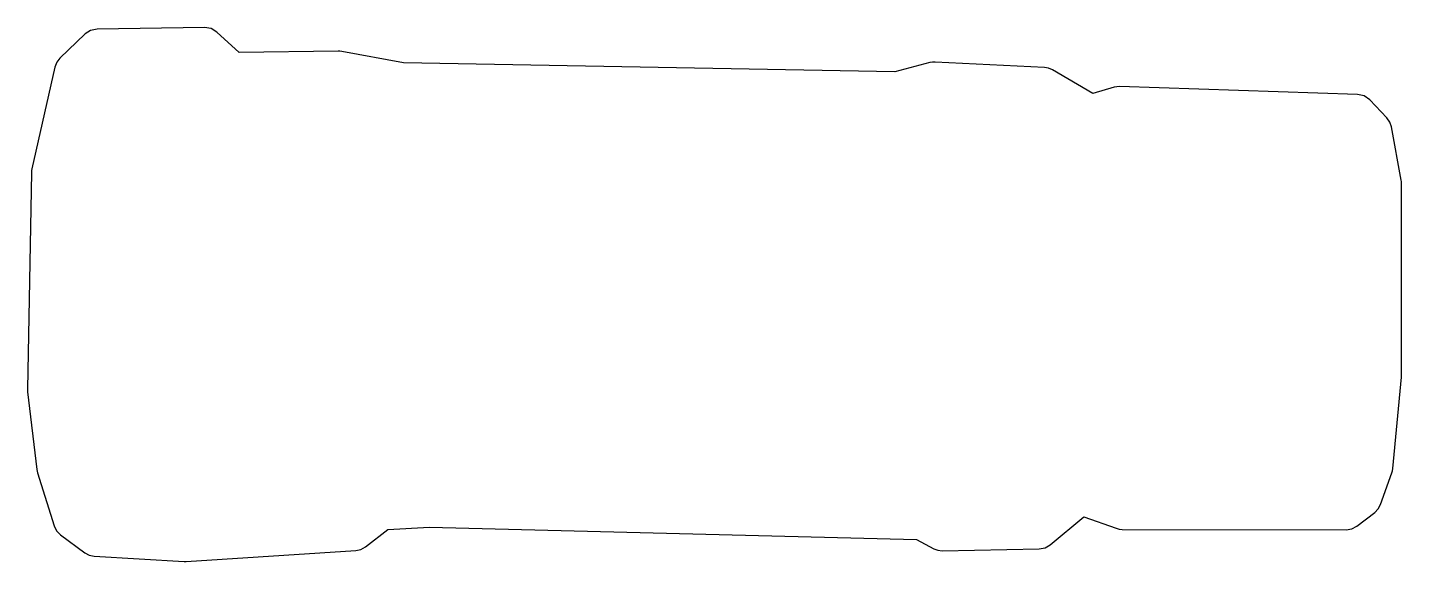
# Model space of a CAD drawing. Header units: millimetres. Extents: x 0 to 77.9, y 0 to 30.3.
import ezdxf

# ---------------------------------------------------------------- set-up
doc = ezdxf.new("R2010")
doc.units = ezdxf.units.MM
doc.layers.add('POCKET', color=7, linetype='Continuous')

msp = doc.modelspace()

# ---------------------------------------------------------------- linework, layer by layer
at = {"layer": 'POCKET'}
for p, q in [((3.263, 29.916), (1.838, 28.542)), ((3.576, 30.121), (3.263, 29.916)), ((3.943, 30.196), (3.576, 30.121)), ((10.045, 30.284), (3.943, 30.196)), ((10.413, 30.22), (10.045, 30.284)), ((10.732, 30.025), (10.413, 30.22)), ((12.014, 28.861), (10.732, 30.025)), ((17.622, 28.945), (12.014, 28.861)), ((17.721, 28.941), (17.622, 28.945)), ((17.819, 28.928), (17.721, 28.941)), ((21.326, 28.277), (17.819, 28.928)), ((1.66, 28.313), (1.556, 28.043)), ((1.838, 28.542), (1.66, 28.313)), ((49.198, 27.766), (21.326, 28.277)), ((51.174, 28.291), (49.198, 27.766)), ((51.326, 28.319), (51.174, 28.291)), ((51.481, 28.324), (51.326, 28.319)), ((57.677, 28.01), (51.481, 28.324)), ((1.556, 28.043), (0.25, 22.266)), ((57.91, 27.97), (57.677, 28.01)), ((58.128, 27.876), (57.91, 27.97)), ((60.429, 26.542), (58.128, 27.876)), ((61.626, 26.892), (60.429, 26.542)), ((61.782, 26.925), (61.626, 26.892)), ((61.94, 26.932), (61.782, 26.925)), ((75.434, 26.484), (61.94, 26.932)), ((75.807, 26.399), (75.434, 26.484)), ((76.121, 26.179), (75.807, 26.399)), ((77.103, 25.161), (76.121, 26.179)), ((77.273, 24.922), (77.103, 25.161)), ((77.367, 24.645), (77.273, 24.922)), ((77.911, 21.634), (77.367, 24.645)), ((0.226, 22.063), (0, 9.765)), ((0.233, 22.165), (0.226, 22.063)), ((0.25, 22.266), (0.233, 22.165)), ((77.923, 21.546), (77.911, 21.634)), ((77.927, 21.456), (77.923, 21.546)), ((77.927, 10.554), (77.927, 21.456)), ((77.428, 5.268), (77.923, 10.459)), ((77.923, 10.459), (77.926, 10.507)), ((77.926, 10.507), (77.927, 10.554)), ((0, 9.765), (0.001, 9.698)), ((0.001, 9.698), (0.007, 9.63)), ((0.007, 9.63), (0.526, 5.22)), ((0.526, 5.22), (0.541, 5.128)), ((0.541, 5.128), (0.565, 5.038)), ((0.565, 5.038), (1.509, 2.02)), ((76.742, 3.24), (77.375, 5.029)), ((77.375, 5.029), (77.409, 5.147)), ((77.409, 5.147), (77.428, 5.268)), ((76.609, 2.987), (76.742, 3.24)), ((58.004, 0.945), (59.903, 2.536)), ((59.903, 2.536), (61.75, 1.883)), ((75.395, 2), (76.409, 2.782)), ((76.409, 2.782), (76.609, 2.987)), ((1.509, 2.02), (1.649, 1.74)), ((1.649, 1.74), (1.868, 1.516)), ((19.164, 0.832), (20.44, 1.815)), ((20.44, 1.815), (22.794, 1.946)), ((22.794, 1.946), (50.413, 1.241)), ((61.75, 1.883), (61.913, 1.84)), ((61.913, 1.84), (62.081, 1.825)), ((62.081, 1.825), (74.782, 1.792)), ((74.782, 1.792), (75.106, 1.845)), ((75.106, 1.845), (75.395, 2)), ((1.868, 1.516), (3.249, 0.491)), ((18.907, 0.688), (19.164, 0.832)), ((50.413, 1.241), (51.396, 0.727)), ((57.712, 0.775), (58.004, 0.945)), ((3.249, 0.491), (3.504, 0.353)), ((3.504, 0.353), (3.788, 0.295)), ((3.788, 0.295), (8.883, 0.002)), ((8.883, 0.002), (8.944, 0)), ((8.944, 0), (9.005, 0.002)), ((9.005, 0.002), (18.619, 0.626)), ((18.619, 0.626), (18.907, 0.688)), ((51.396, 0.727), (51.629, 0.64)), ((51.629, 0.64), (51.877, 0.613)), ((51.877, 0.613), (57.38, 0.712)), ((57.38, 0.712), (57.712, 0.775))]:
    msp.add_line(p, q, dxfattribs=at)

doc.saveas('drawing.dxf')
